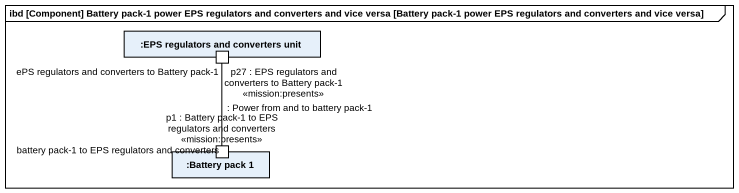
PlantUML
@startuml
mainframe ibd [Component] Battery pack-1 power EPS regulators and converters and vice versa [Battery pack-1 power EPS regulators and converters and vice versa]
rectangle ":EPS regulators and converters unit" as EPS_regulators_and {
  port "p27 : EPS regulators and converters to Battery pack-1 <<mission:presents>>" as p27_EPS_regulators_and
}
rectangle ":Battery pack 1" as Battery_pack_1 {
  port "p1 : Battery pack-1 to EPS regulators and converters <<mission:presents>>" as p1_Battery_pack_1_to_EPS
}
p27_EPS_regulators_and "ePS regulators and converters to Battery pack-1" -- "battery pack-1 to EPS regulators and converters" p1_Battery_pack_1_to_EPS : : Power from and to battery pack-1
@enduml
